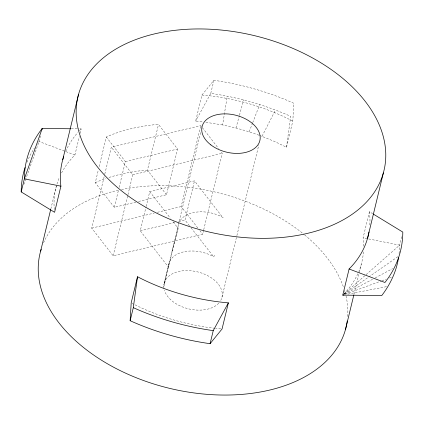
<?xml version="1.0" encoding="UTF-8"?>
<svg xmlns="http://www.w3.org/2000/svg" width="424" height="424" viewBox="0 0 424 424"><rect width="100%" height="100%" fill="white"/><g stroke="black" fill="none" stroke-linecap="round" stroke-linejoin="round"><path stroke-width="0.32" stroke-dasharray="2.12 1.59" d="M163.987 288.511A29.733 19.032 13.6 0 1 163.812 286.804L163.855 285.124L178.069 226.352A29.733 19.032 13.6 0 1 178.822 223.119M178.054 226.983L163.812 286.804M259.599 135.42L274.519 141.452L286.491 147.261L292.809 121.142L293.853 103.281A192.385 123.145 13.6 0 0 213.919 80.311L201.946 95.029L195.623 121.147L202.693 121.937M399.069 253.409L399.641 245.141L401.745 236.433M286.491 147.261L290.694 116.34C265.265 105.046 238.293 97.361 210.76 93.37L195.623 121.147M214.48 255.264L213.76 256.912L211.719 255.704A29.733 19.032 13.6 0 0 168.858 263.892L168.519 267.221L140.264 230.81L146.015 207.044M258.985 135.208L249.179 131.779L235.998 127.995L222.611 124.942L227.248 96.163M40.428 135.918L39.072 141.515L25.615 179.474M50.848 208.884L56.424 185.834M61.57 172.934A157.405 100.758 13.6 0 1 74.905 155.004L79.373 136.528M80.147 133.343L81.223 128.88L77.921 128.843M135.95 202.1L114.31 207.315L95.257 182.728L98.368 169.849M99.147 166.632L106.313 137.016L108.751 135.881A157.405 100.758 13.6 0 1 155.359 124.651L158.507 124.439L177.566 149.025L166.505 194.738L138.5 201.485M203.568 230.37L202.635 234.228L113.155 255.789L91.722 228.133L104.627 174.794M104.781 174.147L111.311 147.16L200.785 125.594L218.583 148.559M114.31 207.315L118.519 189.931M119.139 187.355L125.372 161.602L106.313 137.016M113.155 255.789L127.772 195.385M127.926 194.738L132.744 174.815L111.311 147.16M166.505 194.738L147.451 170.146L158.507 124.439M146.169 206.403L149.746 191.627L194.483 180.847L222.658 217.385M197.78 227.964L181.196 206.568L200.785 125.594M164.12 283.481L168.858 263.892M178.334 224.709L200.796 131.88M210.76 93.37L213.919 80.311M189.459 225.743L185.002 220.03L194.483 180.847M203.721 229.728L222.224 153.255L221.01 151.686M221.969 297.24L236.73 236.221M236.883 235.58L258.794 145.013M363.654 246.196A157.405 100.758 13.6 0 0 363.092 237.827L369.41 211.703L372.749 213.744M353.976 294.373L361.259 264.284M172.446 251.289L178.191 228.494L173.156 221.8M235.998 127.995L239.284 115.858M239.459 115.222L243.614 99.894M23.85 184.451L25.392 180.094M249.179 131.779L252.46 123.299M252.693 122.695L259.721 104.521M262.053 136.279L275.457 110.017M343.763 294.251L365.52 275.128M366.018 274.694L399.641 245.141L363.092 237.827M344.394 293.991L397.813 256.706M344.516 294.192L372.929 279.103M375.251 277.868L392.645 268.631M95.257 182.728L97.69 181.594A157.405 100.758 13.6 0 1 105.974 178.472M345.263 294.208L381.298 280.969M381.923 280.741L386.269 279.14M389.375 278.001L391.861 277.084M125.372 161.602L177.566 149.025M132.744 174.815L222.224 153.255M91.722 228.133L154.161 213.087M157.378 212.307L181.196 206.568M140.264 230.81L174.778 222.494M178.61 221.567L185.002 220.03M347.956 294.118L386.815 286.598M147.451 170.146L144.303 170.363A157.405 100.758 13.6 0 0 108.422 177.661M71.312 128.774L77.258 128.838M205.905 122.297L222.611 124.942M74.905 155.004L39.072 141.515A192.385 123.145 13.6 0 0 37.46 143.63M223.241 217.729L221.196 216.521A29.733 19.032 13.6 0 0 179.522 221.593M191.081 227.821L213.76 256.912M199.799 230.577L202.635 234.228M149.746 191.627L170.331 218.159M43.571 242.825A157.405 100.758 13.6 0 1 118.974 190.074M121.487 189.539A157.405 100.758 13.6 0 1 304.204 234.562M304.697 234.97A157.405 100.758 13.6 0 1 343.747 287.933M344.532 290.371A157.405 100.758 13.6 0 1 345.555 294.023M346.026 295.979A157.405 100.758 13.6 0 1 347.654 317.21M65.688 151.405A157.405 100.758 13.6 0 1 77.756 132.574M79.452 130.709A157.405 100.758 13.6 0 1 81.223 128.88M201.946 95.029A157.405 100.758 13.6 0 1 292.809 121.142M369.41 211.703A157.405 100.758 13.6 0 1 369.77 225.791M363.453 251.914A157.405 100.758 13.6 0 1 358.799 271.429M357.798 273.756A157.405 100.758 13.6 0 1 344.113 293.752M220.777 328.865A157.405 100.758 13.6 0 1 215.636 328.351M214.994 328.282A157.405 100.758 13.6 0 1 134.551 304.58M133.989 304.294A157.405 100.758 13.6 0 1 131.747 303.149M54.309 209.71A157.405 100.758 13.6 0 1 59.371 177.524M26.998 162.191A192.385 123.145 13.6 0 1 34.455 147.955M220.782 300.356A29.733 19.032 13.6 0 0 212.212 278.425A29.733 19.032 13.6 0 0 179.977 271.228L177.746 271.736A29.733 19.032 13.6 0 0 163.855 285.124M218.752 303.171A29.733 19.032 13.6 0 1 188.738 308.9A29.733 19.032 13.6 0 1 164.39 290.239"/><path stroke-width="0.64" d="M130.147 320.719L131.191 302.858L137.508 276.74A157.405 100.758 13.6 0 0 228.377 302.853L222.054 328.971L210.081 343.689A192.385 123.145 13.6 0 1 130.147 320.719L133.306 307.66L137.508 276.74M398.507 257.808C396.387 271.609 390.213 284.504 381.77 295.544L342.778 295.12L349.095 268.996A157.405 100.758 13.6 0 0 368.97 232.039M63.664 156.71A157.405 100.758 13.6 0 0 60.908 186.173L54.59 212.297L21.2 191.918L24.359 178.859L42.23 128.456L70.649 128.763M41.928 129.702L42.23 128.456A192.385 123.145 13.6 0 0 24.359 178.859L60.908 186.173M40.625 251.135L50.695 209.525M62.741 159.716L78.541 94.414M210.081 343.689L213.24 330.63L228.377 302.853M345.459 329.586L353.823 295.014M367.576 238.166L383.376 172.865A157.405 100.758 13.6 0 0 178.271 29.961A157.405 100.758 13.6 0 0 131.228 198.088A157.405 100.758 13.6 0 0 383.376 172.865M342.778 295.12L344.071 294.871M349.095 268.996L384.928 282.485A192.385 123.145 13.6 0 0 402.8 232.082L373.306 214.083M347.245 320.979A157.405 100.758 13.6 0 1 171.126 388.718A157.405 100.758 13.6 0 1 41.16 249.328M213.24 330.63A192.385 123.145 13.6 0 1 133.306 307.66M21.2 191.918A192.385 123.145 13.6 0 1 25.048 167.559M210.845 144.881A29.733 19.032 13.6 0 0 259.398 142.109A29.733 19.032 13.6 0 0 222.632 113.929A29.733 19.032 13.6 0 0 210.845 144.881"/></g></svg>
